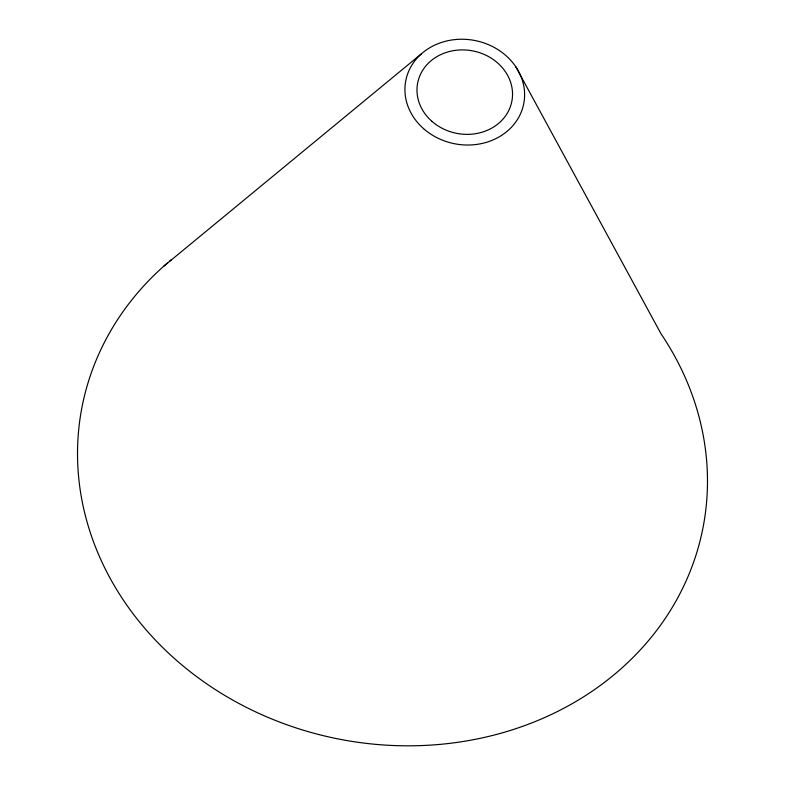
<?xml version="1.0" encoding="UTF-8"?>
<svg xmlns="http://www.w3.org/2000/svg" width="785" height="785" viewBox="0 0 785 785"><rect width="100%" height="100%" fill="white"/><g stroke="black" fill="none" stroke-linecap="round" stroke-linejoin="round"><path stroke-width="1.18" d="M163.908 266.095L421.329 53.89M515.774 66.735L660.98 333.723A316.306 276.919 10.9 0 1 578.604 699.896A316.306 276.919 10.9 0 1 154.429 639.068A316.306 276.919 10.9 0 1 167.499 262.955M169.334 261.405A316.306 276.919 10.9 0 1 171.179 259.864M423.596 128.681A60.102 52.615 10.9 0 0 522.967 106.986A60.102 52.615 10.9 0 0 447.735 40.742A60.102 52.615 10.9 0 0 423.596 128.681M431.897 121.312A47.973 41.997 10.9 0 0 511.221 103.993A47.973 41.997 10.9 0 0 451.169 51.103A47.973 41.997 10.9 0 0 431.897 121.312"/></g></svg>
